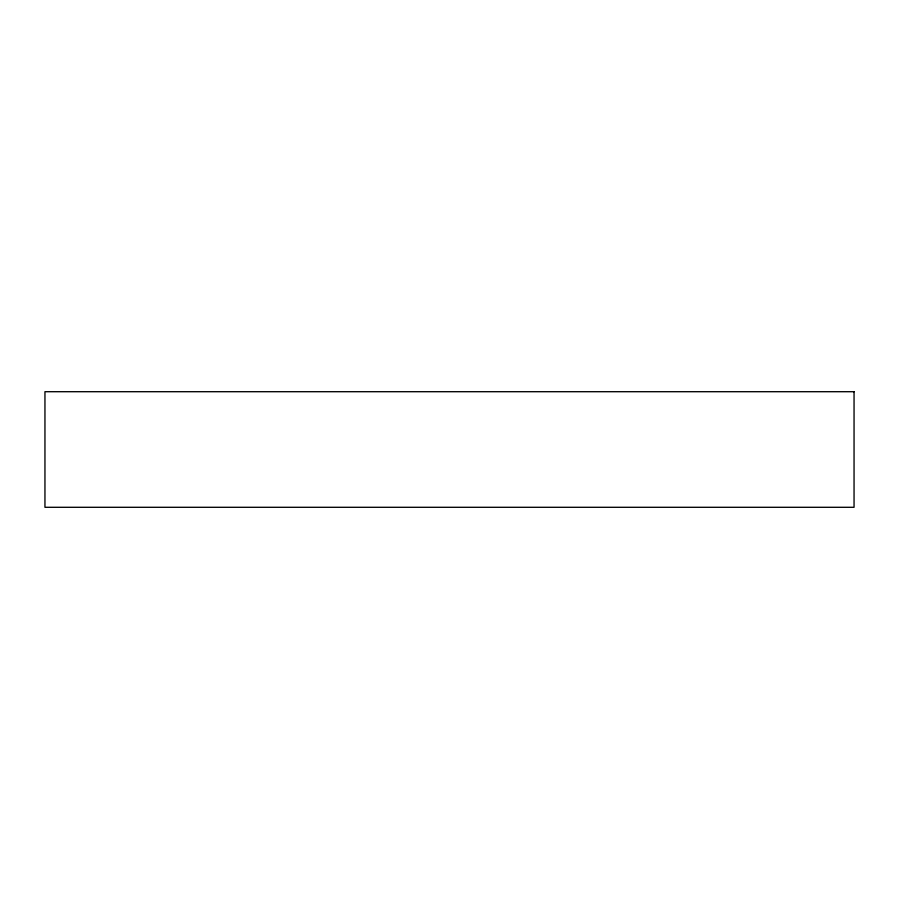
<?xml version="1.0" encoding="UTF-8"?>
<svg xmlns="http://www.w3.org/2000/svg" width="899" height="899" viewBox="0 0 899 899"><rect width="100%" height="100%" fill="white"/><g stroke="black" fill="none" stroke-linecap="round" stroke-linejoin="round"><path stroke-width="1.35" d="M854.05 391.706L44.95 391.706L44.95 507.294L854.05 507.294L854.05 391.706"/></g></svg>
